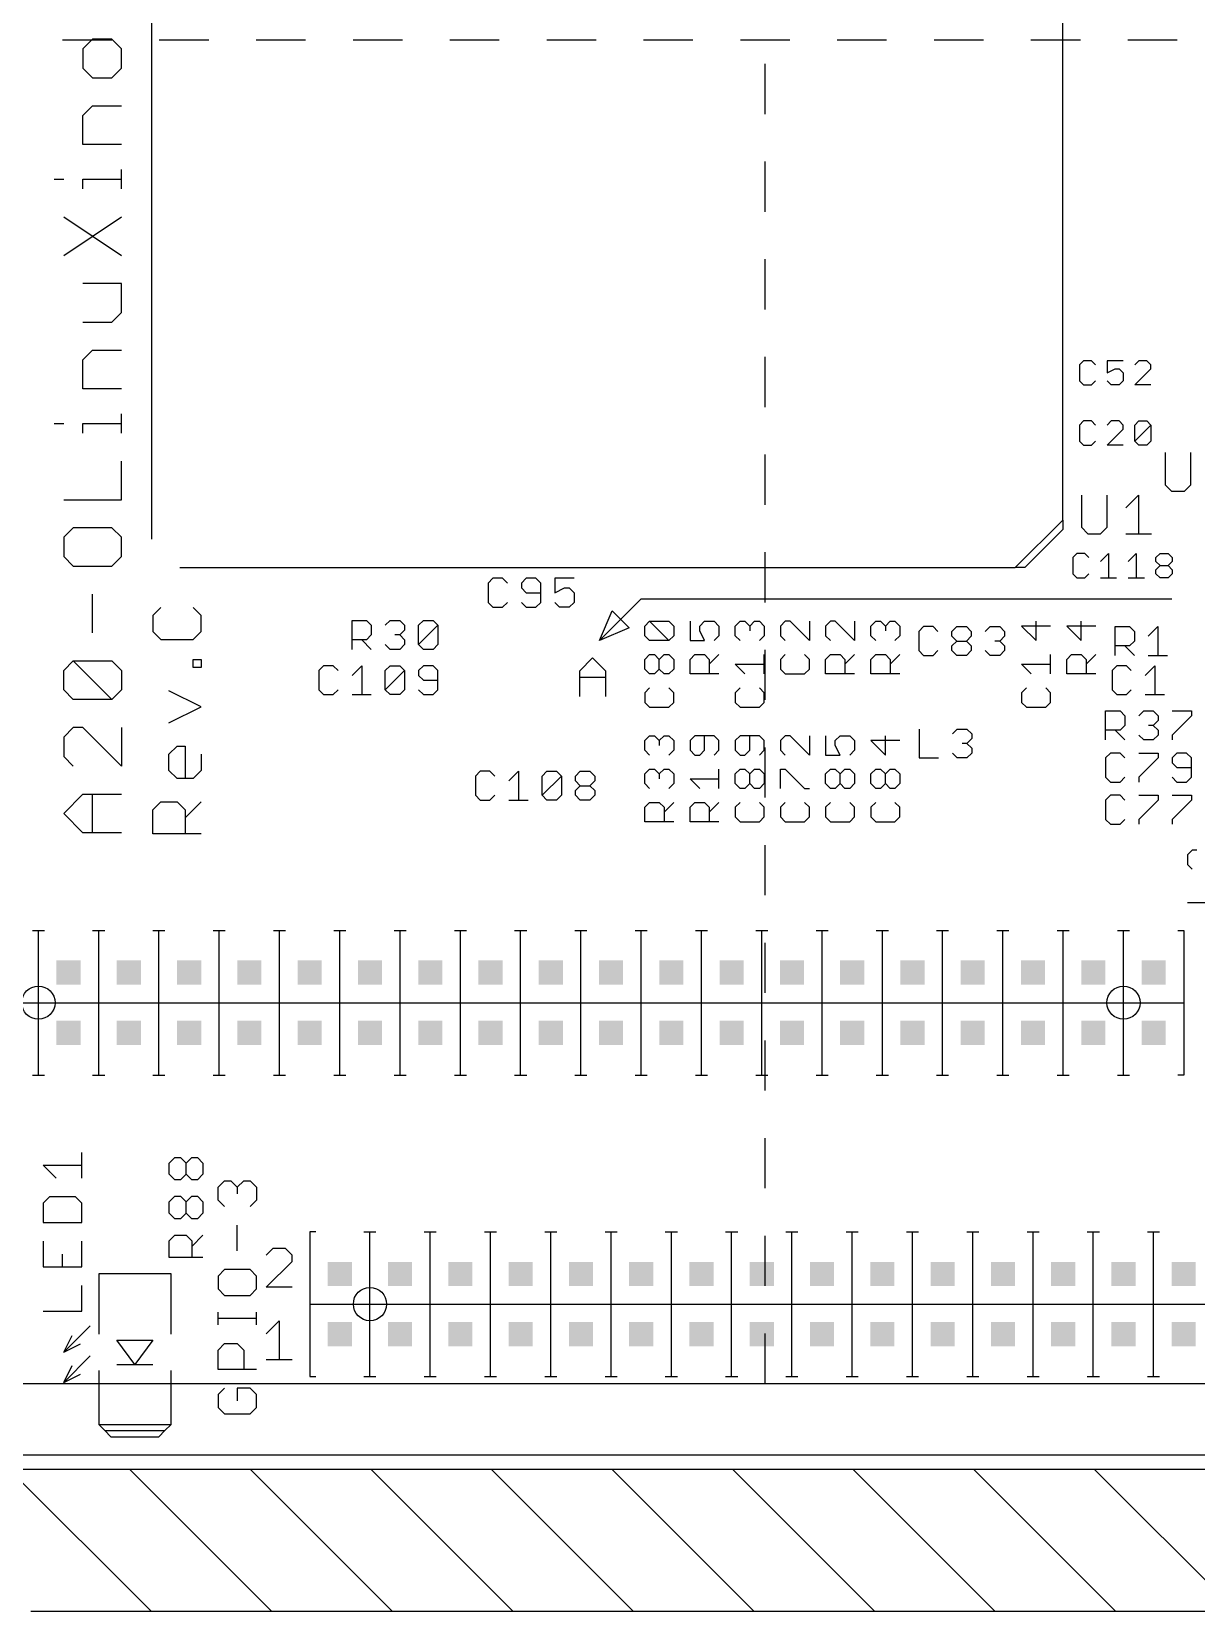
# Model space of a CAD drawing. Extents: x -30 to 120, y 40 to 106.
# Drawn here: x 58.28 to 82.82, y 40.01 to 73.29 of the extents above; entities that cross this region are included whole.
import ezdxf

# ---------------------------------------------------------------- set-up
doc = ezdxf.new("R2010")
doc.units = 0
for name, color, linetype in [('20', 251, 'CONTINUOUS'), ('21', 1, 'CONTINUOUS'), ('25', 134, 'CONTINUOUS'), ('48', 214, 'CONTINUOUS')]:
    doc.layers.add(name, color=color, linetype=linetype)

# ---------------------------------------------------------------- blocks, each defined once
blk = doc.blocks.new('RECT')
blk.add_solid([(-0.5, -0.5), (0.5, -0.5), (-0.5, 0.5), (0.5, 0.5)])

msp = doc.modelspace()

# ---------------------------------------------------------------- linework, layer by layer
at = {"layer": '20'}
msp.add_line((56.61, 43.307), (90.85, 43.307), dxfattribs=at)
for centre in [(58.42, 52.832), (81.28, 52.832), (65.405, 46.482)]:
    msp.add_circle(centre, 0.35, dxfattribs=at)
at = {"layer": '21'}
for p, q in [((60.8, 80.6), (60.8, 62.6)), ((80, 63), (80, 80.6)), ((79, 62), (80, 63)), ((80, 63), (80, 62.8)), ((80, 62.8), (79.2, 62)), ((61.4, 62), (79, 62)), ((79.2, 62), (79, 62)), ((58.293, 54.356), (58.42, 54.356)), ((58.42, 54.356), (58.547, 54.356)), ((58.42, 52.832), (58.42, 54.356)), ((59.563, 54.356), (59.69, 54.356)), ((59.69, 54.356), (59.817, 54.356)), ((59.69, 52.832), (59.69, 54.356)), ((60.833, 54.356), (60.96, 54.356)), ((60.96, 54.356), (61.087, 54.356)), ((60.96, 52.832), (60.96, 54.356)), ((62.103, 54.356), (62.23, 54.356)), ((62.23, 54.356), (62.357, 54.356)), ((62.23, 52.832), (62.23, 54.356)), ((63.373, 54.356), (63.5, 54.356)), ((63.5, 54.356), (63.627, 54.356)), ((63.5, 52.832), (63.5, 54.356)), ((64.643, 54.356), (64.77, 54.356)), ((64.77, 54.356), (64.897, 54.356)), ((64.77, 52.832), (64.77, 54.356)), ((65.913, 54.356), (66.04, 54.356)), ((66.04, 54.356), (66.167, 54.356)), ((66.04, 52.832), (66.04, 54.356)), ((67.183, 54.356), (67.31, 54.356)), ((67.31, 54.356), (67.437, 54.356)), ((67.31, 52.832), (67.31, 54.356)), ((68.453, 54.356), (68.58, 54.356)), ((68.58, 54.356), (68.707, 54.356)), ((68.58, 52.832), (68.58, 54.356)), ((69.723, 54.356), (69.85, 54.356)), ((69.85, 54.356), (69.977, 54.356)), ((69.85, 52.832), (69.85, 54.356)), ((70.993, 54.356), (71.12, 54.356)), ((71.12, 54.356), (71.247, 54.356)), ((71.12, 52.832), (71.12, 54.356)), ((72.263, 54.356), (72.39, 54.356)), ((72.39, 54.356), (72.517, 54.356)), ((72.39, 52.832), (72.39, 54.356)), ((73.533, 54.356), (73.66, 54.356)), ((73.66, 54.356), (73.787, 54.356)), ((73.66, 52.832), (73.66, 54.356)), ((74.803, 54.356), (74.93, 54.356)), ((74.93, 54.356), (75.057, 54.356)), ((74.93, 52.832), (74.93, 54.356)), ((76.073, 54.356), (76.2, 54.356)), ((76.2, 54.356), (76.327, 54.356)), ((76.2, 52.832), (76.2, 54.356)), ((77.343, 54.356), (77.47, 54.356)), ((77.47, 54.356), (77.597, 54.356)), ((77.47, 52.832), (77.47, 54.356)), ((78.613, 54.356), (78.74, 54.356)), ((78.74, 54.356), (78.867, 54.356)), ((78.74, 52.832), (78.74, 54.356)), ((79.883, 54.356), (80.01, 54.356)), ((80.01, 54.356), (80.137, 54.356)), ((80.01, 52.832), (80.01, 54.356)), ((81.153, 54.356), (81.407, 54.356)), ((81.28, 52.832), (81.28, 54.356)), ((82.423, 54.356), (82.55, 54.356)), ((82.55, 54.356), (82.55, 52.832)), ((57.15, 52.832), (58.42, 52.832)), ((58.42, 52.832), (59.69, 52.832)), ((58.42, 51.308), (58.42, 52.832)), ((59.69, 52.832), (60.96, 52.832)), ((59.69, 51.308), (59.69, 52.832)), ((60.96, 52.832), (62.23, 52.832)), ((60.96, 51.308), (60.96, 52.832)), ((62.23, 52.832), (63.5, 52.832)), ((62.23, 51.308), (62.23, 52.832)), ((63.5, 52.832), (64.77, 52.832)), ((63.5, 51.308), (63.5, 52.832)), ((64.77, 52.832), (66.04, 52.832)), ((64.77, 51.308), (64.77, 52.832)), ((66.04, 52.832), (67.31, 52.832)), ((66.04, 51.308), (66.04, 52.832)), ((67.31, 52.832), (68.58, 52.832)), ((67.31, 51.308), (67.31, 52.832)), ((68.58, 52.832), (69.85, 52.832)), ((68.58, 51.308), (68.58, 52.832)), ((69.85, 52.832), (71.12, 52.832)), ((69.85, 51.308), (69.85, 52.832)), ((71.12, 52.832), (72.39, 52.832)), ((71.12, 51.308), (71.12, 52.832)), ((72.39, 52.832), (73.66, 52.832)), ((72.39, 51.308), (72.39, 52.832)), ((73.66, 52.832), (74.93, 52.832)), ((73.66, 51.308), (73.66, 52.832)), ((74.93, 52.832), (76.2, 52.832)), ((74.93, 51.308), (74.93, 52.832)), ((76.2, 52.832), (77.47, 52.832)), ((76.2, 51.308), (76.2, 52.832)), ((77.47, 52.832), (78.74, 52.832)), ((77.47, 51.308), (77.47, 52.832)), ((78.74, 52.832), (80.01, 52.832)), ((78.74, 51.308), (78.74, 52.832)), ((80.01, 52.832), (81.28, 52.832)), ((80.01, 51.308), (80.01, 52.832)), ((81.28, 52.832), (82.55, 52.832)), ((81.28, 51.308), (81.28, 52.832)), ((82.55, 52.832), (82.55, 51.308)), ((58.293, 51.308), (58.42, 51.308)), ((58.42, 51.308), (58.547, 51.308)), ((59.563, 51.308), (59.69, 51.308)), ((59.69, 51.308), (59.817, 51.308)), ((60.833, 51.308), (60.96, 51.308)), ((60.96, 51.308), (61.087, 51.308)), ((62.103, 51.308), (62.23, 51.308)), ((62.23, 51.308), (62.357, 51.308)), ((63.373, 51.308), (63.5, 51.308)), ((63.5, 51.308), (63.627, 51.308)), ((64.643, 51.308), (64.77, 51.308)), ((64.77, 51.308), (64.897, 51.308)), ((65.913, 51.308), (66.04, 51.308)), ((66.04, 51.308), (66.167, 51.308)), ((67.183, 51.308), (67.31, 51.308)), ((67.31, 51.308), (67.437, 51.308)), ((68.453, 51.308), (68.58, 51.308)), ((68.58, 51.308), (68.707, 51.308)), ((69.723, 51.308), (69.85, 51.308)), ((69.85, 51.308), (69.977, 51.308)), ((70.993, 51.308), (71.12, 51.308)), ((71.12, 51.308), (71.247, 51.308)), ((72.263, 51.308), (72.39, 51.308)), ((72.39, 51.308), (72.517, 51.308)), ((73.533, 51.308), (73.66, 51.308)), ((73.66, 51.308), (73.787, 51.308)), ((74.803, 51.308), (74.93, 51.308)), ((74.93, 51.308), (75.057, 51.308)), ((76.073, 51.308), (76.2, 51.308)), ((76.2, 51.308), (76.327, 51.308)), ((77.343, 51.308), (77.47, 51.308)), ((77.47, 51.308), (77.597, 51.308)), ((78.613, 51.308), (78.74, 51.308)), ((78.74, 51.308), (78.867, 51.308)), ((79.883, 51.308), (80.01, 51.308)), ((80.01, 51.308), (80.137, 51.308)), ((81.153, 51.308), (81.28, 51.308)), ((81.28, 51.308), (81.407, 51.308)), ((82.55, 51.308), (82.423, 51.308)), ((64.262, 48.006), (64.135, 48.006)), ((64.135, 48.006), (64.135, 46.482)), ((65.278, 48.006), (65.405, 48.006)), ((65.405, 48.006), (65.532, 48.006)), ((65.405, 46.482), (65.405, 48.006)), ((66.548, 48.006), (66.675, 48.006)), ((66.675, 48.006), (66.802, 48.006)), ((66.675, 46.482), (66.675, 48.006)), ((67.818, 48.006), (67.945, 48.006)), ((67.945, 48.006), (68.072, 48.006)), ((67.945, 46.482), (67.945, 48.006)), ((69.088, 48.006), (69.215, 48.006)), ((69.215, 48.006), (69.342, 48.006)), ((69.215, 46.482), (69.215, 48.006)), ((70.358, 48.006), (70.485, 48.006)), ((70.485, 48.006), (70.612, 48.006)), ((70.485, 46.482), (70.485, 48.006)), ((71.628, 48.006), (71.755, 48.006)), ((71.755, 48.006), (71.882, 48.006)), ((71.755, 46.482), (71.755, 48.006)), ((72.898, 48.006), (73.025, 48.006)), ((73.025, 48.006), (73.152, 48.006)), ((73.025, 46.482), (73.025, 48.006)), ((74.168, 48.006), (74.295, 48.006)), ((74.295, 48.006), (74.422, 48.006)), ((74.295, 46.482), (74.295, 48.006)), ((75.438, 48.006), (75.565, 48.006)), ((75.565, 48.006), (75.692, 48.006)), ((75.565, 46.482), (75.565, 48.006)), ((76.708, 48.006), (76.835, 48.006)), ((76.835, 48.006), (76.962, 48.006)), ((76.835, 46.482), (76.835, 48.006)), ((77.978, 48.006), (78.105, 48.006)), ((78.105, 48.006), (78.232, 48.006)), ((78.105, 46.482), (78.105, 48.006)), ((79.248, 48.006), (79.375, 48.006)), ((79.375, 48.006), (79.502, 48.006)), ((79.375, 46.482), (79.375, 48.006)), ((80.518, 48.006), (80.645, 48.006)), ((80.645, 48.006), (80.772, 48.006)), ((80.645, 46.482), (80.645, 48.006)), ((81.788, 48.006), (81.915, 48.006)), ((81.915, 48.006), (82.042, 48.006)), ((81.915, 46.482), (81.915, 48.006)), ((63.3562, 47.6511), (63.2206, 47.5155)), ((63.6273, 47.6511), (63.3562, 47.6511)), ((63.7629, 47.5155), (63.6273, 47.6511)), ((63.2206, 46.8376), (63.7629, 47.3799)), ((63.7629, 47.3799), (63.7629, 47.5155)), ((61.214, 47.117), (59.69, 47.117)), ((59.69, 47.117), (59.69, 45.847)), ((61.214, 45.847), (61.214, 47.117)), ((63.7629, 46.8376), (63.2206, 46.8376)), ((64.135, 46.482), (64.135, 44.958)), ((64.135, 46.482), (65.405, 46.482)), ((65.405, 46.482), (66.675, 46.482)), ((65.405, 44.958), (65.405, 46.482)), ((66.675, 46.482), (67.945, 46.482)), ((66.675, 44.958), (66.675, 46.482)), ((67.945, 46.482), (69.215, 46.482)), ((67.945, 44.958), (67.945, 46.482)), ((69.215, 46.482), (70.485, 46.482)), ((69.215, 44.958), (69.215, 46.482)), ((70.485, 46.482), (71.755, 46.482)), ((70.485, 44.958), (70.485, 46.482)), ((71.755, 46.482), (73.025, 46.482)), ((71.755, 44.958), (71.755, 46.482)), ((73.025, 46.482), (74.295, 46.482)), ((73.025, 44.958), (73.025, 46.482)), ((74.295, 46.482), (75.565, 46.482)), ((74.295, 44.958), (74.295, 46.482)), ((75.565, 46.482), (76.835, 46.482)), ((75.565, 44.958), (75.565, 46.482)), ((76.835, 46.482), (78.105, 46.482)), ((76.835, 44.958), (76.835, 46.482)), ((78.105, 46.482), (79.375, 46.482)), ((78.105, 44.958), (78.105, 46.482)), ((79.375, 46.482), (80.645, 46.482)), ((79.375, 44.958), (79.375, 46.482)), ((80.645, 46.482), (81.915, 46.482)), ((80.645, 44.958), (80.645, 46.482)), ((81.915, 46.482), (83.185, 46.482)), ((81.915, 44.958), (81.915, 46.482)), ((58.9534, 45.466), (59.5122, 46.0248)), ((63.2206, 45.8559), (63.4918, 46.1271)), ((63.4918, 46.1271), (63.4918, 45.3136)), ((58.9534, 45.466), (59.1312, 45.8216)), ((58.9534, 45.466), (59.309, 45.6438)), ((60.452, 45.212), (60.071, 45.72)), ((60.071, 45.72), (60.833, 45.72)), ((60.833, 45.72), (60.452, 45.212)), ((58.9534, 44.831), (59.5122, 45.3898)), ((63.2206, 45.3136), (63.7629, 45.3136)), ((58.9534, 44.831), (59.1312, 45.1866)), ((58.9534, 44.831), (59.309, 45.0088)), ((59.69, 45.085), (59.69, 43.942)), ((60.071, 45.212), (60.452, 45.212)), ((60.452, 45.212), (60.833, 45.212)), ((61.214, 43.942), (61.214, 45.085)), ((64.135, 44.958), (64.262, 44.958)), ((65.278, 44.958), (65.405, 44.958)), ((65.405, 44.958), (65.532, 44.958)), ((66.548, 44.958), (66.675, 44.958)), ((66.675, 44.958), (66.802, 44.958)), ((67.818, 44.958), (67.945, 44.958)), ((67.945, 44.958), (68.072, 44.958)), ((69.088, 44.958), (69.215, 44.958)), ((69.215, 44.958), (69.342, 44.958)), ((70.358, 44.958), (70.485, 44.958)), ((70.485, 44.958), (70.612, 44.958)), ((71.628, 44.958), (71.755, 44.958)), ((71.755, 44.958), (71.882, 44.958)), ((72.898, 44.958), (73.025, 44.958)), ((73.025, 44.958), (73.152, 44.958)), ((74.168, 44.958), (74.295, 44.958)), ((74.295, 44.958), (74.422, 44.958)), ((75.438, 44.958), (75.565, 44.958)), ((75.565, 44.958), (75.692, 44.958)), ((76.708, 44.958), (76.835, 44.958)), ((76.835, 44.958), (76.962, 44.958)), ((77.978, 44.958), (78.105, 44.958)), ((78.105, 44.958), (78.232, 44.958)), ((79.248, 44.958), (79.375, 44.958)), ((79.375, 44.958), (79.502, 44.958)), ((80.518, 44.958), (80.645, 44.958)), ((80.645, 44.958), (80.772, 44.958)), ((81.788, 44.958), (81.915, 44.958)), ((81.915, 44.958), (82.042, 44.958)), ((59.69, 43.942), (59.817, 43.815)), ((59.69, 43.942), (61.214, 43.942)), ((61.087, 43.815), (61.214, 43.942)), ((59.817, 43.815), (61.087, 43.815)), ((59.817, 43.815), (59.944, 43.688)), ((59.944, 43.688), (60.96, 43.688)), ((60.96, 43.688), (61.087, 43.815))]:
    msp.add_line(p, q, dxfattribs=at)
at = {"layer": '25'}
for p, q in [((59.5625, 73.1307), (59.3591, 72.9273)), ((59.3591, 72.9273), (59.3591, 72.5206)), ((59.9692, 73.1307), (59.5625, 73.1307)), ((60.1726, 72.9273), (59.9692, 73.1307)), ((60.1726, 72.5206), (60.1726, 72.9273)), ((59.3591, 72.5206), (59.5625, 72.3172)), ((59.5625, 72.3172), (59.9692, 72.3172)), ((59.9692, 72.3172), (60.1726, 72.5206)), ((59.3591, 71.5241), (59.5625, 71.7274)), ((59.5625, 71.7274), (60.1726, 71.7274)), ((59.3591, 70.9139), (59.3591, 71.5241)), ((60.1726, 70.9139), (59.3591, 70.9139)), ((60.1726, 69.9784), (60.1726, 70.3852)), ((58.749, 70.1818), (58.9524, 70.1818)), ((59.3591, 69.9784), (59.3591, 70.1818)), ((59.3591, 70.1818), (60.1726, 70.1818)), ((58.9524, 68.5751), (60.1726, 69.3886)), ((58.9524, 69.3886), (60.1726, 68.5751)), ((60.1726, 67.9854), (59.3591, 67.9854)), ((60.1726, 67.3752), (60.1726, 67.9854)), ((59.9692, 67.1719), (60.1726, 67.3752)), ((59.3591, 67.1719), (59.9692, 67.1719)), ((59.3591, 66.3787), (59.5625, 66.5821)), ((59.5625, 66.5821), (60.1726, 66.5821)), ((59.3591, 65.7686), (59.3591, 66.3787)), ((80.4361, 66.3579), (80.3514, 66.2732)), ((80.3514, 66.2732), (80.3514, 65.9342)), ((80.6056, 66.3579), (80.4361, 66.3579)), ((80.6904, 66.2732), (80.6056, 66.3579)), ((81.2751, 66.3579), (80.9361, 66.3579)), ((80.9361, 66.3579), (80.9361, 66.1037)), ((81.6055, 66.3579), (81.5208, 66.2732)), ((81.775, 66.3579), (81.6055, 66.3579)), ((81.8598, 66.2732), (81.775, 66.3579)), ((81.8598, 66.1885), (81.8598, 66.2732)), ((80.3514, 65.9342), (80.4361, 65.8495)), ((80.6056, 65.8495), (80.6904, 65.9342)), ((80.9361, 66.1037), (81.1056, 66.1885)), ((81.0208, 65.8495), (80.9361, 65.9342)), ((81.1056, 66.1885), (81.1903, 66.1885)), ((81.1903, 66.1885), (81.2751, 66.1037)), ((81.2751, 65.9342), (81.1903, 65.8495)), ((81.2751, 66.1037), (81.2751, 65.9342)), ((81.5208, 65.8495), (81.8598, 66.1885)), ((60.1726, 65.7686), (59.3591, 65.7686)), ((80.4361, 65.8495), (80.6056, 65.8495)), ((81.1903, 65.8495), (81.0208, 65.8495)), ((81.8598, 65.8495), (81.5208, 65.8495)), ((60.1726, 64.8331), (60.1726, 65.2398)), ((58.749, 65.0364), (58.9524, 65.0364)), ((59.3591, 64.8331), (59.3591, 65.0364)), ((59.3591, 65.0364), (60.1726, 65.0364)), ((80.4361, 65.0879), (80.3514, 65.0032)), ((80.3514, 65.0032), (80.3514, 64.6642)), ((80.6056, 65.0879), (80.4361, 65.0879)), ((80.6904, 65.0032), (80.6056, 65.0879)), ((81.0208, 65.0879), (80.9361, 65.0032)), ((80.9361, 64.5795), (81.2751, 64.9185)), ((81.1903, 65.0879), (81.0208, 65.0879)), ((81.2751, 65.0032), (81.1903, 65.0879)), ((81.2751, 64.9185), (81.2751, 65.0032)), ((81.5208, 65.0032), (81.6055, 65.0879)), ((81.5208, 64.6642), (81.5208, 65.0032)), ((81.5208, 64.6642), (81.8598, 65.0032)), ((81.6055, 65.0879), (81.775, 65.0879)), ((81.775, 65.0879), (81.8598, 65.0032)), ((81.8598, 65.0032), (81.8598, 64.6642)), ((80.3514, 64.6642), (80.4361, 64.5795)), ((80.4361, 64.5795), (80.6056, 64.5795)), ((80.6056, 64.5795), (80.6904, 64.6642)), ((81.2751, 64.5795), (80.9361, 64.5795)), ((81.6055, 64.5795), (81.5208, 64.6642)), ((81.775, 64.5795), (81.6055, 64.5795)), ((81.8598, 64.6642), (81.775, 64.5795)), ((60.1726, 63.4298), (60.1726, 64.2433)), ((82.1556, 64.4221), (82.1556, 63.7442)), ((82.6979, 63.7442), (82.6979, 64.4221)), ((82.1556, 63.7442), (82.2912, 63.6086)), ((82.2912, 63.6086), (82.5623, 63.6086)), ((82.5623, 63.6086), (82.6979, 63.7442)), ((58.9524, 63.4298), (60.1726, 63.4298)), ((80.3926, 63.5261), (80.3926, 62.8482)), ((80.9349, 62.8482), (80.9349, 63.5261)), ((81.3281, 63.2549), (81.5993, 63.5261)), ((81.5993, 63.5261), (81.5993, 62.7126)), ((59.1557, 62.84), (58.9524, 62.6366)), ((58.9524, 62.6366), (58.9524, 62.2299)), ((59.9692, 62.84), (59.1557, 62.84)), ((60.1726, 62.6366), (59.9692, 62.84)), ((60.1726, 62.2299), (60.1726, 62.6366)), ((80.3926, 62.8482), (80.5282, 62.7126)), ((80.5282, 62.7126), (80.7993, 62.7126)), ((80.7993, 62.7126), (80.9349, 62.8482)), ((81.3281, 62.7126), (81.8704, 62.7126)), ((80.2959, 62.2939), (80.2112, 62.2092)), ((80.4654, 62.2939), (80.2959, 62.2939)), ((80.5502, 62.2092), (80.4654, 62.2939)), ((80.7959, 62.1245), (80.9654, 62.2939)), ((80.9654, 62.2939), (80.9654, 61.7855)), ((81.3806, 62.1245), (81.5501, 62.2939)), ((81.5501, 62.2939), (81.5501, 61.7855)), ((81.9653, 62.2092), (82.05, 62.2939)), ((82.05, 62.2939), (82.2195, 62.2939)), ((82.2195, 62.2939), (82.3043, 62.2092)), ((58.9524, 62.2299), (59.1557, 62.0265)), ((59.1557, 62.0265), (59.9692, 62.0265)), ((59.9692, 62.0265), (60.1726, 62.2299)), ((80.2112, 62.2092), (80.2112, 61.8702)), ((81.9653, 62.1245), (81.9653, 62.2092)), ((82.05, 62.0397), (81.9653, 62.1245)), ((81.9653, 61.955), (82.05, 62.0397)), ((81.9653, 61.8702), (81.9653, 61.955)), ((82.05, 62.0397), (82.2195, 62.0397)), ((82.3043, 62.1245), (82.2195, 62.0397)), ((82.2195, 62.0397), (82.3043, 61.955)), ((82.3043, 62.2092), (82.3043, 62.1245)), ((82.3043, 61.955), (82.3043, 61.8702)), ((67.9959, 61.7733), (67.8942, 61.6716)), ((67.8942, 61.6716), (67.8942, 61.2649)), ((68.1993, 61.7733), (67.9959, 61.7733)), ((68.3009, 61.6716), (68.1993, 61.7733)), ((68.6975, 61.7733), (68.5958, 61.6716)), ((68.5958, 61.6716), (68.5958, 61.5699)), ((68.9009, 61.7733), (68.6975, 61.7733)), ((69.0026, 61.6716), (68.9009, 61.7733)), ((69.0026, 61.2649), (69.0026, 61.6716)), ((69.7042, 61.7733), (69.2975, 61.7733)), ((69.2975, 61.7733), (69.2975, 61.4683)), ((80.2112, 61.8702), (80.2959, 61.7855)), ((80.2959, 61.7855), (80.4654, 61.7855)), ((80.4654, 61.7855), (80.5502, 61.8702)), ((80.7959, 61.7855), (81.1349, 61.7855)), ((81.3806, 61.7855), (81.7196, 61.7855)), ((82.05, 61.7855), (81.9653, 61.8702)), ((82.2195, 61.7855), (82.05, 61.7855)), ((82.3043, 61.8702), (82.2195, 61.7855)), ((59.5625, 60.6232), (59.5625, 61.4367)), ((67.8942, 61.2649), (67.9959, 61.1632)), ((68.1993, 61.1632), (68.3009, 61.2649)), ((68.5958, 61.5699), (68.6975, 61.4683)), ((68.5958, 61.2649), (68.6975, 61.1632)), ((68.6975, 61.4683), (69.0026, 61.4683)), ((68.9009, 61.1632), (69.0026, 61.2649)), ((69.2975, 61.4683), (69.5008, 61.5699)), ((69.3992, 61.1632), (69.2975, 61.2649)), ((69.5008, 61.5699), (69.6025, 61.5699)), ((69.6025, 61.5699), (69.7042, 61.4683)), ((69.7042, 61.2649), (69.6025, 61.1632)), ((69.7042, 61.4683), (69.7042, 61.2649)), ((71.12, 61.341), (70.2391, 60.4601)), ((71.12, 61.341), (82.296, 61.341)), ((61.0016, 61.1588), (60.8321, 60.9893)), ((60.8321, 60.9893), (60.8321, 60.6504)), ((61.849, 60.9893), (61.6795, 61.1588)), ((61.849, 60.6504), (61.849, 60.9893)), ((67.9959, 61.1632), (68.1993, 61.1632)), ((68.6975, 61.1632), (68.9009, 61.1632)), ((69.6025, 61.1632), (69.3992, 61.1632)), ((70.2391, 60.4601), (70.5085, 61.0888)), ((70.5085, 61.0888), (70.8678, 60.7295)), ((60.8321, 60.6504), (61.0016, 60.4809)), ((61.6795, 60.4809), (61.849, 60.6504)), ((65.0273, 60.2742), (65.0273, 60.8843)), ((65.0273, 60.8843), (65.3323, 60.8843)), ((65.3323, 60.8843), (65.434, 60.7826)), ((65.434, 60.5793), (65.3323, 60.4776)), ((65.434, 60.7826), (65.434, 60.5793)), ((65.7289, 60.7826), (65.8306, 60.8843)), ((65.8306, 60.8843), (66.034, 60.8843)), ((66.034, 60.5793), (65.9323, 60.5793)), ((66.034, 60.8843), (66.1357, 60.7826)), ((66.1357, 60.6809), (66.034, 60.5793)), ((66.034, 60.5793), (66.1357, 60.4776)), ((66.1357, 60.7826), (66.1357, 60.6809)), ((66.4306, 60.7826), (66.5322, 60.8843)), ((66.4306, 60.3759), (66.4306, 60.7826)), ((66.4306, 60.3759), (66.8373, 60.7826)), ((66.5322, 60.8843), (66.7356, 60.8843)), ((66.7356, 60.8843), (66.8373, 60.7826)), ((66.8373, 60.7826), (66.8373, 60.3759)), ((70.8678, 60.7295), (70.2391, 60.4601)), ((71.1957, 60.7666), (71.2974, 60.8683)), ((71.1957, 60.5632), (71.1957, 60.7666)), ((71.2974, 60.8683), (71.7041, 60.8683)), ((71.7041, 60.4616), (71.2974, 60.8683)), ((71.7041, 60.8683), (71.8058, 60.7666)), ((71.8058, 60.7666), (71.8058, 60.5632)), ((72.1482, 60.8683), (72.1482, 60.4616)), ((72.3516, 60.7666), (72.4532, 60.8683)), ((72.3516, 60.6649), (72.3516, 60.7666)), ((72.4532, 60.4616), (72.3516, 60.6649)), ((72.4532, 60.8683), (72.6566, 60.8683)), ((72.6566, 60.8683), (72.7583, 60.7666)), ((72.7583, 60.7666), (72.7583, 60.5632)), ((73.1007, 60.7666), (73.2024, 60.8683)), ((73.1007, 60.5632), (73.1007, 60.7666)), ((73.2024, 60.8683), (73.3041, 60.8683)), ((73.3041, 60.8683), (73.4057, 60.7666)), ((73.4057, 60.7666), (73.5074, 60.8683)), ((73.4057, 60.7666), (73.4057, 60.6649)), ((73.5074, 60.8683), (73.6091, 60.8683)), ((73.6091, 60.8683), (73.7108, 60.7666)), ((73.7108, 60.7666), (73.7108, 60.5632)), ((74.1549, 60.8683), (74.0532, 60.7666)), ((74.0532, 60.7666), (74.0532, 60.5632)), ((74.2566, 60.8683), (74.1549, 60.8683)), ((74.6633, 60.4616), (74.2566, 60.8683)), ((74.6633, 60.8683), (74.6633, 60.4616)), ((75.1074, 60.8683), (75.0057, 60.7666)), ((75.0057, 60.7666), (75.0057, 60.5632)), ((75.2091, 60.8683), (75.1074, 60.8683)), ((75.6158, 60.4616), (75.2091, 60.8683)), ((75.6158, 60.8683), (75.6158, 60.4616)), ((75.9582, 60.7666), (76.0599, 60.8683)), ((75.9582, 60.5632), (75.9582, 60.7666)), ((76.0599, 60.8683), (76.1616, 60.8683)), ((76.1616, 60.8683), (76.2632, 60.7666)), ((76.2632, 60.7666), (76.3649, 60.8683)), ((76.2632, 60.7666), (76.2632, 60.6649)), ((76.3649, 60.8683), (76.4666, 60.8683)), ((76.4666, 60.8683), (76.5683, 60.7666)), ((76.5683, 60.7666), (76.5683, 60.5632)), ((77.067, 60.7573), (76.9653, 60.6556)), ((76.9653, 60.6556), (76.9653, 60.2489)), ((77.2703, 60.7573), (77.067, 60.7573)), ((77.372, 60.6556), (77.2703, 60.7573)), ((77.6669, 60.6556), (77.7686, 60.7573)), ((77.6669, 60.5539), (77.6669, 60.6556)), ((77.7686, 60.7573), (77.972, 60.7573)), ((77.972, 60.7573), (78.0737, 60.6556)), ((78.0737, 60.6556), (78.0737, 60.5539)), ((78.3686, 60.6556), (78.4702, 60.7573)), ((78.4702, 60.7573), (78.6736, 60.7573)), ((78.6736, 60.7573), (78.7753, 60.6556)), ((78.7753, 60.6556), (78.7753, 60.5539)), ((79.7433, 60.7666), (79.1332, 60.7666)), ((79.1332, 60.7666), (79.4382, 60.4616)), ((79.4382, 60.4616), (79.4382, 60.8683)), ((80.6958, 60.7666), (80.0857, 60.7666)), ((80.0857, 60.7666), (80.3907, 60.4616)), ((80.3907, 60.4616), (80.3907, 60.8683)), ((81.1022, 60.1472), (81.1022, 60.7573)), ((81.1022, 60.7573), (81.4073, 60.7573)), ((81.4073, 60.7573), (81.5089, 60.6556)), ((81.5089, 60.6556), (81.5089, 60.4523)), ((81.8038, 60.5539), (82.0072, 60.7573)), ((82.0072, 60.7573), (82.0072, 60.1472)), ((61.0016, 60.4809), (61.6795, 60.4809)), ((65.3323, 60.4776), (65.0273, 60.4776)), ((65.2307, 60.4776), (65.434, 60.2742)), ((65.8306, 60.2742), (65.7289, 60.3759)), ((66.034, 60.2742), (65.8306, 60.2742)), ((66.1357, 60.3759), (66.034, 60.2742)), ((66.1357, 60.4776), (66.1357, 60.3759)), ((66.5322, 60.2742), (66.4306, 60.3759)), ((66.7356, 60.2742), (66.5322, 60.2742)), ((66.8373, 60.3759), (66.7356, 60.2742)), ((71.2974, 60.4616), (71.1957, 60.5632)), ((71.7041, 60.4616), (71.2974, 60.4616)), ((71.8058, 60.5632), (71.7041, 60.4616)), ((72.1482, 60.4616), (72.4532, 60.4616)), ((72.7583, 60.5632), (72.6566, 60.4616)), ((73.2024, 60.4616), (73.1007, 60.5632)), ((73.7108, 60.5632), (73.6091, 60.4616)), ((74.0532, 60.5632), (74.1549, 60.4616)), ((75.0057, 60.5632), (75.1074, 60.4616)), ((76.0599, 60.4616), (75.9582, 60.5632)), ((76.5683, 60.5632), (76.4666, 60.4616)), ((76.9653, 60.2489), (77.067, 60.1472)), ((77.2703, 60.1472), (77.372, 60.2489)), ((77.7686, 60.4523), (77.6669, 60.5539)), ((77.6669, 60.3506), (77.7686, 60.4523)), ((77.6669, 60.2489), (77.6669, 60.3506)), ((77.7686, 60.1472), (77.6669, 60.2489)), ((77.7686, 60.4523), (77.972, 60.4523)), ((78.0737, 60.5539), (77.972, 60.4523)), ((77.972, 60.4523), (78.0737, 60.3506)), ((78.0737, 60.2489), (77.972, 60.1472)), ((78.0737, 60.3506), (78.0737, 60.2489)), ((78.4702, 60.1472), (78.3686, 60.2489)), ((78.6736, 60.4523), (78.5719, 60.4523)), ((78.7753, 60.5539), (78.6736, 60.4523)), ((78.6736, 60.4523), (78.7753, 60.3506)), ((78.7753, 60.2489), (78.6736, 60.1472)), ((78.7753, 60.3506), (78.7753, 60.2489)), ((81.4073, 60.3506), (81.1022, 60.3506)), ((81.3056, 60.3506), (81.5089, 60.1472)), ((81.5089, 60.4523), (81.4073, 60.3506)), ((58.9524, 59.8301), (59.1557, 60.0335)), ((59.1557, 60.0335), (59.9692, 60.0335)), ((59.9692, 59.22), (59.1557, 60.0335)), ((59.9692, 60.0335), (60.1726, 59.8301)), ((61.6795, 59.8962), (61.6795, 60.0657)), ((61.6795, 60.0657), (61.849, 60.0657)), ((61.849, 60.0657), (61.849, 59.8962)), ((64.4273, 59.9318), (64.3256, 59.8301)), ((64.6307, 59.9318), (64.4273, 59.9318)), ((64.7324, 59.8301), (64.6307, 59.9318)), ((65.0273, 59.7284), (65.2307, 59.9318)), ((65.2307, 59.9318), (65.2307, 59.3217)), ((65.7289, 59.8301), (65.8306, 59.9318)), ((65.8306, 59.9318), (66.034, 59.9318)), ((66.034, 59.9318), (66.1357, 59.8301)), ((66.5322, 59.9318), (66.4306, 59.8301)), ((66.7356, 59.9318), (66.5322, 59.9318)), ((66.8373, 59.8301), (66.7356, 59.9318)), ((69.8246, 59.8259), (70.0958, 60.0971)), ((70.0958, 60.0971), (70.3669, 59.8259)), ((71.1957, 60.065), (71.2974, 60.1667)), ((71.1957, 59.8616), (71.1957, 60.065)), ((71.2974, 60.1667), (71.3991, 60.1667)), ((71.3991, 60.1667), (71.5007, 60.065)), ((71.5007, 60.065), (71.6024, 60.1667)), ((71.5007, 59.8616), (71.5007, 60.065)), ((71.6024, 60.1667), (71.7041, 60.1667)), ((71.7041, 60.1667), (71.8058, 60.065)), ((71.8058, 60.065), (71.8058, 59.8616)), ((72.1482, 60.065), (72.2499, 60.1667)), ((72.1482, 59.7599), (72.1482, 60.065)), ((72.2499, 60.1667), (72.4532, 60.1667)), ((72.4532, 60.1667), (72.5549, 60.065)), ((72.5549, 59.9633), (72.7583, 60.1667)), ((72.5549, 60.065), (72.5549, 59.7599)), ((73.3041, 59.7599), (73.1007, 59.9633)), ((73.1007, 59.9633), (73.7108, 59.9633)), ((73.7108, 59.7599), (73.7108, 60.1667)), ((74.1549, 60.1667), (74.0532, 60.065)), ((74.0532, 60.065), (74.0532, 59.8616)), ((74.6633, 60.065), (74.5616, 60.1667)), ((74.6633, 59.8616), (74.6633, 60.065)), ((75.0057, 60.065), (75.1074, 60.1667)), ((75.0057, 59.7599), (75.0057, 60.065)), ((75.1074, 60.1667), (75.3107, 60.1667)), ((75.3107, 60.1667), (75.4124, 60.065)), ((75.4124, 59.9633), (75.6158, 60.1667)), ((75.4124, 60.065), (75.4124, 59.7599)), ((75.9582, 60.065), (76.0599, 60.1667)), ((75.9582, 59.7599), (75.9582, 60.065)), ((76.0599, 60.1667), (76.2632, 60.1667)), ((76.2632, 60.1667), (76.3649, 60.065)), ((76.3649, 59.9633), (76.5683, 60.1667)), ((76.3649, 60.065), (76.3649, 59.7599)), ((77.067, 60.1472), (77.2703, 60.1472)), ((77.972, 60.1472), (77.7686, 60.1472)), ((78.6736, 60.1472), (78.4702, 60.1472)), ((79.3366, 59.7599), (79.1332, 59.9633)), ((79.1332, 59.9633), (79.7433, 59.9633)), ((79.7433, 59.7599), (79.7433, 60.1667)), ((80.0857, 60.065), (80.1874, 60.1667)), ((80.0857, 59.7599), (80.0857, 60.065)), ((80.1874, 60.1667), (80.3907, 60.1667)), ((80.3907, 60.1667), (80.4924, 60.065)), ((80.4924, 59.9633), (80.6958, 60.1667)), ((80.4924, 60.065), (80.4924, 59.7599)), ((81.1404, 59.9318), (81.0387, 59.8301)), ((81.3438, 59.9318), (81.1404, 59.9318)), ((81.4454, 59.8301), (81.3438, 59.9318)), ((81.7403, 59.7284), (81.9437, 59.9318)), ((81.8038, 60.1472), (82.2106, 60.1472)), ((81.9437, 59.9318), (81.9437, 59.3217)), ((58.9524, 59.4233), (58.9524, 59.8301)), ((60.1726, 59.8301), (60.1726, 59.4233)), ((61.849, 59.8962), (61.6795, 59.8962)), ((64.3256, 59.8301), (64.3256, 59.4234)), ((65.7289, 59.4234), (65.7289, 59.8301)), ((65.7289, 59.4234), (66.1357, 59.8301)), ((66.1357, 59.8301), (66.1357, 59.4234)), ((66.4306, 59.8301), (66.4306, 59.7284)), ((66.4306, 59.7284), (66.5322, 59.6268)), ((66.5322, 59.6268), (66.8373, 59.6268)), ((66.8373, 59.4234), (66.8373, 59.8301)), ((69.8246, 59.2836), (69.8246, 59.8259)), ((69.8246, 59.6903), (70.3669, 59.6903)), ((70.3669, 59.8259), (70.3669, 59.2836)), ((71.2974, 59.7599), (71.1957, 59.8616)), ((71.3991, 59.7599), (71.2974, 59.7599)), ((71.5007, 59.8616), (71.3991, 59.7599)), ((71.6024, 59.7599), (71.5007, 59.8616)), ((71.7041, 59.7599), (71.6024, 59.7599)), ((71.8058, 59.8616), (71.7041, 59.7599)), ((72.7583, 59.7599), (72.1482, 59.7599)), ((74.0532, 59.8616), (74.1549, 59.7599)), ((74.1549, 59.7599), (74.5616, 59.7599)), ((74.5616, 59.7599), (74.6633, 59.8616)), ((75.6158, 59.7599), (75.0057, 59.7599)), ((76.5683, 59.7599), (75.9582, 59.7599)), ((80.6958, 59.7599), (80.0857, 59.7599)), ((81.0387, 59.8301), (81.0387, 59.4234)), ((59.1557, 59.22), (58.9524, 59.4233)), ((60.1726, 59.4233), (59.9692, 59.22)), ((61.849, 59.0658), (61.1711, 59.4047)), ((64.3256, 59.4234), (64.4273, 59.3217)), ((64.4273, 59.3217), (64.6307, 59.3217)), ((64.6307, 59.3217), (64.7324, 59.4234)), ((65.0273, 59.3217), (65.434, 59.3217)), ((65.8306, 59.3217), (65.7289, 59.4234)), ((66.034, 59.3217), (65.8306, 59.3217)), ((66.1357, 59.4234), (66.034, 59.3217)), ((66.4306, 59.4234), (66.5322, 59.3217)), ((66.5322, 59.3217), (66.7356, 59.3217)), ((66.7356, 59.3217), (66.8373, 59.4234)), ((71.2974, 59.465), (71.1957, 59.3633)), ((71.1957, 59.3633), (71.1957, 59.16)), ((71.8058, 59.3633), (71.7041, 59.465)), ((71.8058, 59.16), (71.8058, 59.3633)), ((73.2024, 59.465), (73.1007, 59.3633)), ((73.1007, 59.3633), (73.1007, 59.16)), ((73.7108, 59.3633), (73.6091, 59.465)), ((73.7108, 59.16), (73.7108, 59.3633)), ((79.2349, 59.465), (79.1332, 59.3633)), ((79.1332, 59.3633), (79.1332, 59.16)), ((79.7433, 59.3633), (79.6416, 59.465)), ((79.7433, 59.16), (79.7433, 59.3633)), ((81.0387, 59.4234), (81.1404, 59.3217)), ((81.1404, 59.3217), (81.3438, 59.3217)), ((81.3438, 59.3217), (81.4454, 59.4234)), ((81.7403, 59.3217), (82.1471, 59.3217)), ((59.9692, 59.22), (59.1557, 59.22)), ((61.1711, 58.7268), (61.849, 59.0658)), ((71.1957, 59.16), (71.2974, 59.0583)), ((71.2974, 59.0583), (71.7041, 59.0583)), ((71.7041, 59.0583), (71.8058, 59.16)), ((73.1007, 59.16), (73.2024, 59.0583)), ((73.2024, 59.0583), (73.6091, 59.0583)), ((73.6091, 59.0583), (73.7108, 59.16)), ((79.1332, 59.16), (79.2349, 59.0583)), ((79.2349, 59.0583), (79.6416, 59.0583)), ((79.6416, 59.0583), (79.7433, 59.16)), ((80.9023, 58.3692), (80.9023, 58.9793)), ((80.9023, 58.9793), (81.2073, 58.9793)), ((81.2073, 58.9793), (81.309, 58.8776)), ((81.6039, 58.8776), (81.7056, 58.9793)), ((81.7056, 58.9793), (81.909, 58.9793)), ((81.909, 58.9793), (82.0107, 58.8776)), ((82.3056, 58.9793), (82.7123, 58.9793)), ((82.7123, 58.9793), (82.7123, 58.8776)), ((59.1557, 58.6302), (58.9524, 58.4268)), ((59.3591, 58.6302), (59.1557, 58.6302)), ((60.1726, 57.8167), (59.3591, 58.6302)), ((60.1726, 58.6302), (60.1726, 57.8167)), ((76.9747, 58.5983), (76.9747, 57.9882)), ((77.6763, 58.4966), (77.778, 58.5983)), ((77.778, 58.5983), (77.9814, 58.5983)), ((77.9814, 58.5983), (78.0831, 58.4966)), ((81.309, 58.6743), (81.2073, 58.5726)), ((81.309, 58.8776), (81.309, 58.6743)), ((81.909, 58.6743), (81.8073, 58.6743)), ((82.0107, 58.7759), (81.909, 58.6743)), ((81.909, 58.6743), (82.0107, 58.5726)), ((82.0107, 58.8776), (82.0107, 58.7759)), ((82.7123, 58.8776), (82.3056, 58.4709)), ((58.9524, 58.4268), (58.9524, 58.0201)), ((71.1957, 58.3536), (71.2974, 58.4553)), ((71.1957, 58.1502), (71.1957, 58.3536)), ((71.2974, 58.4553), (71.3991, 58.4553)), ((71.3991, 58.4553), (71.5007, 58.3536)), ((71.5007, 58.3536), (71.6024, 58.4553)), ((71.5007, 58.3536), (71.5007, 58.2519)), ((71.6024, 58.4553), (71.7041, 58.4553)), ((71.7041, 58.4553), (71.8058, 58.3536)), ((71.8058, 58.3536), (71.8058, 58.1502)), ((72.2499, 58.4553), (72.1482, 58.3536)), ((72.1482, 58.3536), (72.1482, 58.1502)), ((72.6566, 58.4553), (72.2499, 58.4553)), ((72.4532, 58.1502), (72.4532, 58.4553)), ((72.7583, 58.3536), (72.6566, 58.4553)), ((72.7583, 58.1502), (72.7583, 58.3536)), ((73.2024, 58.4553), (73.1007, 58.3536)), ((73.1007, 58.3536), (73.1007, 58.1502)), ((73.6091, 58.4553), (73.2024, 58.4553)), ((73.4057, 58.1502), (73.4057, 58.4553)), ((73.7108, 58.3536), (73.6091, 58.4553)), ((73.7108, 58.1502), (73.7108, 58.3536)), ((74.1549, 58.4553), (74.0532, 58.3536)), ((74.0532, 58.3536), (74.0532, 58.1502)), ((74.2566, 58.4553), (74.1549, 58.4553)), ((74.6633, 58.0486), (74.2566, 58.4553)), ((74.6633, 58.4553), (74.6633, 58.0486)), ((75.0057, 58.4553), (75.0057, 58.0486)), ((75.2091, 58.3536), (75.3107, 58.4553)), ((75.2091, 58.2519), (75.2091, 58.3536)), ((75.3107, 58.0486), (75.2091, 58.2519)), ((75.3107, 58.4553), (75.5141, 58.4553)), ((75.5141, 58.4553), (75.6158, 58.3536)), ((75.6158, 58.3536), (75.6158, 58.1502)), ((76.5683, 58.3536), (75.9582, 58.3536)), ((75.9582, 58.3536), (76.2632, 58.0486)), ((76.2632, 58.0486), (76.2632, 58.4553)), ((77.9814, 58.2933), (77.8797, 58.2933)), ((78.0831, 58.3949), (77.9814, 58.2933)), ((77.9814, 58.2933), (78.0831, 58.1916)), ((78.0831, 58.4966), (78.0831, 58.3949)), ((81.2073, 58.5726), (80.9023, 58.5726)), ((81.1057, 58.5726), (81.309, 58.3692)), ((81.7056, 58.3692), (81.6039, 58.4709)), ((81.909, 58.3692), (81.7056, 58.3692)), ((82.0107, 58.4709), (81.909, 58.3692)), ((82.0107, 58.5726), (82.0107, 58.4709)), ((82.3056, 58.4709), (82.3056, 58.3692)), ((58.9524, 58.0201), (59.1557, 57.8167)), ((61.1711, 58.0658), (61.3406, 58.2353)), ((61.1711, 57.7269), (61.1711, 58.0658)), ((61.3406, 58.2353), (61.51, 58.2353)), ((61.51, 58.2353), (61.51, 57.5574)), ((61.849, 58.0658), (61.849, 57.7269)), ((71.2974, 58.0486), (71.1957, 58.1502)), ((71.8058, 58.1502), (71.7041, 58.0486)), ((72.1482, 58.1502), (72.2499, 58.0486)), ((72.2499, 58.0486), (72.3516, 58.0486)), ((72.3516, 58.0486), (72.4532, 58.1502)), ((72.6566, 58.0486), (72.7583, 58.1502)), ((73.1007, 58.1502), (73.2024, 58.0486)), ((73.2024, 58.0486), (73.3041, 58.0486)), ((73.3041, 58.0486), (73.4057, 58.1502)), ((73.6091, 58.0486), (73.7108, 58.1502)), ((74.0532, 58.1502), (74.1549, 58.0486)), ((75.0057, 58.0486), (75.3107, 58.0486)), ((75.6158, 58.1502), (75.5141, 58.0486)), ((76.9747, 57.9882), (77.3814, 57.9882)), ((77.778, 57.9882), (77.6763, 58.0899)), ((77.9814, 57.9882), (77.778, 57.9882)), ((78.0831, 58.0899), (77.9814, 57.9882)), ((78.0831, 58.1916), (78.0831, 58.0899)), ((81.004, 58.0903), (80.9023, 57.9886)), ((80.9023, 57.9886), (80.9023, 57.5819)), ((81.2073, 58.0903), (81.004, 58.0903)), ((81.309, 57.9886), (81.2073, 58.0903)), ((81.6039, 58.0903), (82.0107, 58.0903)), ((82.0107, 57.9886), (81.6039, 57.5819)), ((82.0107, 58.0903), (82.0107, 57.9886)), ((82.4072, 58.0903), (82.3056, 57.9886)), ((82.3056, 57.9886), (82.3056, 57.8869)), ((82.6106, 58.0903), (82.4072, 58.0903)), ((82.7123, 57.9886), (82.6106, 58.0903)), ((82.7123, 57.5819), (82.7123, 57.9886)), ((61.3406, 57.5574), (61.1711, 57.7269)), ((61.849, 57.7269), (61.6795, 57.5574)), ((67.7293, 57.7093), (67.6276, 57.6076)), ((67.6276, 57.6076), (67.6276, 57.2009)), ((67.9327, 57.7093), (67.7293, 57.7093)), ((68.0344, 57.6076), (67.9327, 57.7093)), ((68.3293, 57.5059), (68.5327, 57.7093)), ((68.5327, 57.7093), (68.5327, 57.0992)), ((69.0309, 57.6076), (69.1326, 57.7093)), ((69.0309, 57.2009), (69.0309, 57.6076)), ((69.0309, 57.2009), (69.4377, 57.6076)), ((69.1326, 57.7093), (69.336, 57.7093)), ((69.336, 57.7093), (69.4377, 57.6076)), ((69.4377, 57.6076), (69.4377, 57.2009)), ((69.7326, 57.6076), (69.8342, 57.7093)), ((69.7326, 57.5059), (69.7326, 57.6076)), ((69.8342, 57.7093), (70.0376, 57.7093)), ((70.0376, 57.7093), (70.1393, 57.6076)), ((70.1393, 57.6076), (70.1393, 57.5059)), ((71.1957, 57.652), (71.2974, 57.7537)), ((71.1957, 57.4486), (71.1957, 57.652)), ((71.2974, 57.7537), (71.3991, 57.7537)), ((71.3991, 57.7537), (71.5007, 57.652)), ((71.5007, 57.652), (71.6024, 57.7537)), ((71.5007, 57.652), (71.5007, 57.5503)), ((71.6024, 57.7537), (71.7041, 57.7537)), ((71.7041, 57.7537), (71.8058, 57.652)), ((71.8058, 57.652), (71.8058, 57.4486)), ((72.7583, 57.3469), (72.7583, 57.7537)), ((73.1007, 57.652), (73.2024, 57.7537)), ((73.1007, 57.4486), (73.1007, 57.652)), ((73.2024, 57.7537), (73.3041, 57.7537)), ((73.3041, 57.7537), (73.4057, 57.652)), ((73.4057, 57.652), (73.5074, 57.7537)), ((73.4057, 57.4486), (73.4057, 57.652)), ((73.5074, 57.7537), (73.6091, 57.7537)), ((73.6091, 57.7537), (73.7108, 57.652)), ((73.7108, 57.652), (73.7108, 57.4486)), ((74.0532, 57.3469), (74.0532, 57.7537)), ((74.0532, 57.7537), (74.1549, 57.7537)), ((74.1549, 57.7537), (74.5616, 57.3469)), ((75.0057, 57.652), (75.1074, 57.7537)), ((75.0057, 57.4486), (75.0057, 57.652)), ((75.1074, 57.7537), (75.2091, 57.7537)), ((75.2091, 57.7537), (75.3107, 57.652)), ((75.3107, 57.652), (75.4124, 57.7537)), ((75.3107, 57.4486), (75.3107, 57.652)), ((75.4124, 57.7537), (75.5141, 57.7537)), ((75.5141, 57.7537), (75.6158, 57.652)), ((75.6158, 57.652), (75.6158, 57.4486)), ((75.9582, 57.652), (76.0599, 57.7537)), ((75.9582, 57.4486), (75.9582, 57.652)), ((76.0599, 57.7537), (76.1616, 57.7537)), ((76.1616, 57.7537), (76.2632, 57.652)), ((76.2632, 57.652), (76.3649, 57.7537)), ((76.2632, 57.4486), (76.2632, 57.652)), ((76.3649, 57.7537), (76.4666, 57.7537)), ((76.4666, 57.7537), (76.5683, 57.652)), ((76.5683, 57.652), (76.5683, 57.4486)), ((82.3056, 57.8869), (82.4072, 57.7853)), ((82.4072, 57.7853), (82.7123, 57.7853)), ((61.6795, 57.5574), (61.3406, 57.5574)), ((69.8342, 57.4043), (69.7326, 57.5059)), ((69.7326, 57.3026), (69.8342, 57.4043)), ((69.7326, 57.2009), (69.7326, 57.3026)), ((69.8342, 57.4043), (70.0376, 57.4043)), ((70.1393, 57.5059), (70.0376, 57.4043)), ((70.0376, 57.4043), (70.1393, 57.3026)), ((70.1393, 57.3026), (70.1393, 57.2009)), ((71.2974, 57.3469), (71.1957, 57.4486)), ((71.8058, 57.4486), (71.7041, 57.3469)), ((72.3516, 57.3469), (72.1482, 57.5503)), ((72.1482, 57.5503), (72.7583, 57.5503)), ((73.2024, 57.3469), (73.1007, 57.4486)), ((73.3041, 57.3469), (73.2024, 57.3469)), ((73.4057, 57.4486), (73.3041, 57.3469)), ((73.5074, 57.3469), (73.4057, 57.4486)), ((73.6091, 57.3469), (73.5074, 57.3469)), ((73.7108, 57.4486), (73.6091, 57.3469)), ((74.5616, 57.3469), (74.6633, 57.3469)), ((75.1074, 57.3469), (75.0057, 57.4486)), ((75.2091, 57.3469), (75.1074, 57.3469)), ((75.3107, 57.4486), (75.2091, 57.3469)), ((75.4124, 57.3469), (75.3107, 57.4486)), ((75.5141, 57.3469), (75.4124, 57.3469)), ((75.6158, 57.4486), (75.5141, 57.3469)), ((76.0599, 57.3469), (75.9582, 57.4486)), ((76.1616, 57.3469), (76.0599, 57.3469)), ((76.2632, 57.4486), (76.1616, 57.3469)), ((76.3649, 57.3469), (76.2632, 57.4486)), ((76.4666, 57.3469), (76.3649, 57.3469)), ((76.5683, 57.4486), (76.4666, 57.3469)), ((80.9023, 57.5819), (81.004, 57.4802)), ((81.004, 57.4802), (81.2073, 57.4802)), ((81.2073, 57.4802), (81.309, 57.5819)), ((81.6039, 57.5819), (81.6039, 57.4802)), ((82.3056, 57.5819), (82.4072, 57.4802)), ((82.4072, 57.4802), (82.6106, 57.4802)), ((82.6106, 57.4802), (82.7123, 57.5819)), ((58.9524, 56.8201), (59.3591, 57.2269)), ((59.3591, 57.2269), (60.1726, 57.2269)), ((59.5625, 56.4134), (59.5625, 57.2269)), ((60.8321, 56.8964), (61.0016, 57.0659)), ((61.0016, 57.0659), (61.3406, 57.0659)), ((61.3406, 57.0659), (61.51, 56.8964)), ((61.51, 56.727), (61.849, 57.0659)), ((67.6276, 57.2009), (67.7293, 57.0992)), ((67.7293, 57.0992), (67.9327, 57.0992)), ((67.9327, 57.0992), (68.0344, 57.2009)), ((68.3293, 57.0992), (68.736, 57.0992)), ((69.1326, 57.0992), (69.0309, 57.2009)), ((69.336, 57.0992), (69.1326, 57.0992)), ((69.4377, 57.2009), (69.336, 57.0992)), ((69.8342, 57.0992), (69.7326, 57.2009)), ((70.0376, 57.0992), (69.8342, 57.0992)), ((70.1393, 57.2009), (70.0376, 57.0992)), ((71.1957, 56.9503), (71.2974, 57.052)), ((71.1957, 56.6453), (71.1957, 56.9503)), ((71.2974, 57.052), (71.5007, 57.052)), ((71.5007, 57.052), (71.6024, 56.9503)), ((71.6024, 56.8487), (71.8058, 57.052)), ((71.6024, 56.9503), (71.6024, 56.6453)), ((72.1482, 56.9503), (72.2499, 57.052)), ((72.1482, 56.6453), (72.1482, 56.9503)), ((72.2499, 57.052), (72.4532, 57.052)), ((72.4532, 57.052), (72.5549, 56.9503)), ((72.5549, 56.8487), (72.7583, 57.052)), ((72.5549, 56.9503), (72.5549, 56.6453)), ((73.2024, 57.052), (73.1007, 56.9503)), ((73.1007, 56.9503), (73.1007, 56.747)), ((73.7108, 56.9503), (73.6091, 57.052)), ((73.7108, 56.747), (73.7108, 56.9503)), ((74.1549, 57.052), (74.0532, 56.9503)), ((74.0532, 56.9503), (74.0532, 56.747)), ((74.6633, 56.9503), (74.5616, 57.052)), ((74.6633, 56.747), (74.6633, 56.9503)), ((75.1074, 57.052), (75.0057, 56.9503)), ((75.0057, 56.9503), (75.0057, 56.747)), ((75.6158, 56.9503), (75.5141, 57.052)), ((75.6158, 56.747), (75.6158, 56.9503)), ((76.0599, 57.052), (75.9582, 56.9503)), ((75.9582, 56.9503), (75.9582, 56.747)), ((76.5683, 56.9503), (76.4666, 57.052)), ((76.5683, 56.747), (76.5683, 56.9503)), ((81.004, 57.2013), (80.9023, 57.0996)), ((80.9023, 57.0996), (80.9023, 56.6929)), ((81.2073, 57.2013), (81.004, 57.2013)), ((81.309, 57.0996), (81.2073, 57.2013)), ((81.6039, 57.2013), (82.0107, 57.2013)), ((82.0107, 57.0996), (81.6039, 56.6929)), ((82.0107, 57.2013), (82.0107, 57.0996)), ((82.3056, 57.2013), (82.7123, 57.2013)), ((82.7123, 57.0996), (82.3056, 56.6929)), ((82.7123, 57.2013), (82.7123, 57.0996)), ((59.3591, 56.4134), (58.9524, 56.8201)), ((60.8321, 56.388), (60.8321, 56.8964)), ((61.51, 56.8964), (61.51, 56.388)), ((71.8058, 56.6453), (71.1957, 56.6453)), ((72.7583, 56.6453), (72.1482, 56.6453)), ((73.1007, 56.747), (73.2024, 56.6453)), ((73.2024, 56.6453), (73.6091, 56.6453)), ((73.6091, 56.6453), (73.7108, 56.747)), ((74.0532, 56.747), (74.1549, 56.6453)), ((74.1549, 56.6453), (74.5616, 56.6453)), ((74.5616, 56.6453), (74.6633, 56.747)), ((75.0057, 56.747), (75.1074, 56.6453)), ((75.1074, 56.6453), (75.5141, 56.6453)), ((75.5141, 56.6453), (75.6158, 56.747)), ((75.9582, 56.747), (76.0599, 56.6453)), ((76.0599, 56.6453), (76.4666, 56.6453)), ((76.4666, 56.6453), (76.5683, 56.747)), ((80.9023, 56.6929), (81.004, 56.5912)), ((81.004, 56.5912), (81.2073, 56.5912)), ((81.2073, 56.5912), (81.309, 56.6929)), ((81.6039, 56.6929), (81.6039, 56.5912)), ((82.3056, 56.6929), (82.3056, 56.5912)), ((60.1726, 56.4134), (59.3591, 56.4134)), ((61.849, 56.388), (60.8321, 56.388)), ((82.7274, 56.0486), (82.6257, 55.9469)), ((82.6257, 55.9469), (82.6257, 55.7435)), ((82.8291, 56.0486), (82.7274, 56.0486)), ((82.6257, 55.7435), (82.7274, 55.6418)), ((82.6257, 54.9402), (83.2358, 54.9402)), ((59.3344, 49.1362), (59.3344, 49.6785)), ((58.7921, 49.1362), (58.5209, 49.4073)), ((58.5209, 49.4073), (59.3344, 49.4073)), ((61.1753, 49.453), (61.2939, 49.5716)), ((61.1753, 49.2157), (61.1753, 49.453)), ((61.2939, 49.5716), (61.4126, 49.5716)), ((61.4126, 49.5716), (61.5312, 49.453)), ((61.5312, 49.453), (61.6498, 49.5716)), ((61.5312, 49.2157), (61.5312, 49.453)), ((61.6498, 49.5716), (61.7685, 49.5716)), ((61.7685, 49.5716), (61.8871, 49.453)), ((61.8871, 49.453), (61.8871, 49.2157)), ((61.2939, 49.0971), (61.1753, 49.2157)), ((61.4126, 49.0971), (61.2939, 49.0971)), ((61.5312, 49.2157), (61.4126, 49.0971)), ((61.6498, 49.0971), (61.5312, 49.2157)), ((61.7685, 49.0971), (61.6498, 49.0971)), ((61.8871, 49.2157), (61.7685, 49.0971)), ((62.2039, 48.9431), (62.3395, 49.0787)), ((62.2039, 48.6719), (62.2039, 48.9431)), ((62.3395, 49.0787), (62.4751, 49.0787)), ((62.4751, 49.0787), (62.6107, 48.9431)), ((62.6107, 48.9431), (62.7462, 49.0787)), ((62.6107, 48.9431), (62.6107, 48.8075)), ((62.7462, 49.0787), (62.8818, 49.0787)), ((62.8818, 49.0787), (63.0174, 48.9431)), ((63.0174, 48.9431), (63.0174, 48.6719)), ((58.6565, 48.743), (58.5209, 48.6074)), ((58.5209, 48.6074), (58.5209, 48.2006)), ((59.1988, 48.743), (58.6565, 48.743)), ((59.3344, 48.6074), (59.1988, 48.743)), ((59.3344, 48.2006), (59.3344, 48.6074)), ((61.1753, 48.6344), (61.2939, 48.753)), ((61.1753, 48.3971), (61.1753, 48.6344)), ((61.2939, 48.753), (61.4126, 48.753)), ((61.4126, 48.753), (61.5312, 48.6344)), ((61.5312, 48.6344), (61.6498, 48.753)), ((61.5312, 48.3971), (61.5312, 48.6344)), ((61.6498, 48.753), (61.7685, 48.753)), ((61.7685, 48.753), (61.8871, 48.6344)), ((61.8871, 48.6344), (61.8871, 48.3971)), ((62.3395, 48.5364), (62.2039, 48.6719)), ((63.0174, 48.6719), (62.8818, 48.5364)), ((61.2939, 48.2785), (61.1753, 48.3971)), ((61.4126, 48.2785), (61.2939, 48.2785)), ((61.5312, 48.3971), (61.4126, 48.2785)), ((61.6498, 48.2785), (61.5312, 48.3971)), ((61.7685, 48.2785), (61.6498, 48.2785)), ((61.8871, 48.3971), (61.7685, 48.2785)), ((58.5209, 48.2006), (59.3344, 48.2006)), ((61.1753, 47.8158), (61.2939, 47.9344)), ((61.2939, 47.9344), (61.5312, 47.9344)), ((61.5312, 47.9344), (61.6498, 47.8158)), ((61.6498, 47.6972), (61.8871, 47.9344)), ((62.6107, 47.6008), (62.6107, 48.1432)), ((58.5209, 47.8074), (58.5209, 47.2651)), ((59.3344, 47.2651), (59.3344, 47.8074)), ((61.1753, 47.4599), (61.1753, 47.8158)), ((61.6498, 47.8158), (61.6498, 47.4599)), ((58.5209, 47.2651), (59.3344, 47.2651)), ((58.9277, 47.2651), (58.9277, 47.5363)), ((61.8871, 47.4599), (61.1753, 47.4599)), ((62.3395, 47.2076), (62.2039, 47.0721)), ((62.2039, 47.0721), (62.2039, 46.8009)), ((62.8818, 47.2076), (62.3395, 47.2076)), ((63.0174, 47.0721), (62.8818, 47.2076)), ((63.0174, 46.8009), (63.0174, 47.0721)), ((59.3344, 46.3296), (59.3344, 46.8719)), ((62.2039, 46.8009), (62.3395, 46.6653)), ((62.3395, 46.6653), (62.8818, 46.6653)), ((62.8818, 46.6653), (63.0174, 46.8009)), ((58.5209, 46.3296), (59.3344, 46.3296)), ((62.2039, 46.0416), (62.2039, 46.3128)), ((63.0174, 46.0416), (63.0174, 46.3128)), ((63.0174, 46.1772), (62.2039, 46.1772)), ((62.2039, 45.5129), (62.3395, 45.6484)), ((62.3395, 45.6484), (62.6107, 45.6484)), ((62.6107, 45.6484), (62.7462, 45.5129)), ((62.2039, 45.1061), (62.2039, 45.5129)), ((62.7462, 45.5129), (62.7462, 45.1061)), ((63.0174, 45.1061), (62.2039, 45.1061)), ((62.3395, 44.7129), (62.2039, 44.5773)), ((62.8818, 44.7129), (62.6107, 44.7129)), ((62.6107, 44.7129), (62.6107, 44.4418)), ((63.0174, 44.5773), (62.8818, 44.7129)), ((62.2039, 44.5773), (62.2039, 44.3062)), ((62.2039, 44.3062), (62.3395, 44.1706)), ((62.8818, 44.1706), (63.0174, 44.3062)), ((63.0174, 44.3062), (63.0174, 44.5773)), ((62.3395, 44.1706), (62.8818, 44.1706))]:
    msp.add_line(p, q, dxfattribs=at)
at = {"layer": '48'}
for p, q in [((58.9263, 73.117), (59.9668, 73.117)), ((60.9668, 73.117), (62.0073, 73.117)), ((63.0073, 73.117), (64.0478, 73.117)), ((65.0478, 73.117), (66.0883, 73.117)), ((67.0883, 73.117), (68.1288, 73.117)), ((69.1288, 73.117), (70.1693, 73.117)), ((71.1693, 73.117), (72.2098, 73.117)), ((73.2098, 73.117), (74.2502, 73.117)), ((75.2502, 73.117), (76.2907, 73.117)), ((77.2907, 73.117), (78.3312, 73.117)), ((79.3312, 73.117), (80.3717, 73.117)), ((81.3717, 73.117), (82.4122, 73.117)), ((73.73, 71.5545), (73.73, 72.612)), ((73.73, 69.497), (73.73, 70.5545)), ((73.73, 67.4395), (73.73, 68.497)), ((73.73, 65.382), (73.73, 66.4395)), ((73.73, 63.3245), (73.73, 64.382)), ((73.73, 61.267), (73.73, 62.3245)), ((73.73, 59.2095), (73.73, 60.267)), ((73.73, 57.152), (73.73, 58.2095)), ((73.73, 55.0945), (73.73, 56.152)), ((73.73, 53.037), (73.73, 54.0945)), ((73.73, 50.9795), (73.73, 52.037)), ((73.73, 48.922), (73.73, 49.9795)), ((73.73, 46.8645), (73.73, 47.922)), ((73.73, 44.807), (73.73, 45.8645)), ((32.4, 44.807), (115.06, 44.807)), ((57.8, 43.007), (60.34, 43.007)), ((57.8, 43.007), (60.8, 40.007)), ((60.34, 43.007), (62.88, 43.007)), ((60.34, 43.007), (63.34, 40.007)), ((62.88, 43.007), (65.42, 43.007)), ((62.88, 43.007), (65.88, 40.007)), ((65.42, 43.007), (67.96, 43.007)), ((65.42, 43.007), (68.42, 40.007)), ((67.96, 43.007), (70.5, 43.007)), ((67.96, 43.007), (70.96, 40.007)), ((70.5, 43.007), (73.04, 43.007)), ((70.5, 43.007), (73.5, 40.007)), ((73.04, 43.007), (75.58, 43.007)), ((73.04, 43.007), (76.04, 40.007)), ((75.58, 43.007), (78.12, 43.007)), ((75.58, 43.007), (78.58, 40.007)), ((78.12, 43.007), (80.66, 43.007)), ((78.12, 43.007), (81.12, 40.007)), ((80.66, 43.007), (83.2, 43.007)), ((80.66, 43.007), (83.66, 40.007)), ((60.8, 40.007), (58.26, 40.007)), ((63.34, 40.007), (60.8, 40.007)), ((65.88, 40.007), (63.34, 40.007)), ((68.42, 40.007), (65.88, 40.007)), ((70.96, 40.007), (68.42, 40.007)), ((73.5, 40.007), (70.96, 40.007)), ((76.04, 40.007), (73.5, 40.007)), ((78.58, 40.007), (76.04, 40.007)), ((81.12, 40.007), (78.58, 40.007)), ((83.66, 40.007), (81.12, 40.007))]:
    msp.add_line(p, q, dxfattribs=at)

# ---------------------------------------------------------------- block references
at = {"layer": '21', "xscale": 0.508, "yscale": 0.508}
for p in [(59.055, 53.467), (60.325, 53.467), (61.595, 53.467), (62.865, 53.467), (64.135, 53.467), (65.405, 53.467), (66.675, 53.467), (67.945, 53.467), (69.215, 53.467), (70.485, 53.467), (71.755, 53.467), (73.025, 53.467), (74.295, 53.467), (75.565, 53.467), (76.835, 53.467), (78.105, 53.467), (79.375, 53.467), (80.645, 53.467), (81.915, 53.467), (59.055, 52.197), (60.325, 52.197), (61.595, 52.197), (62.865, 52.197), (64.135, 52.197), (65.405, 52.197), (66.675, 52.197), (67.945, 52.197), (69.215, 52.197), (70.485, 52.197), (71.755, 52.197), (73.025, 52.197), (74.295, 52.197), (75.565, 52.197), (76.835, 52.197), (78.105, 52.197), (79.375, 52.197), (80.645, 52.197), (81.915, 52.197), (64.77, 47.117), (66.04, 47.117), (67.31, 47.117), (68.58, 47.117), (69.85, 47.117), (71.12, 47.117), (72.39, 47.117), (73.66, 47.117), (74.93, 47.117), (76.2, 47.117), (77.47, 47.117), (78.74, 47.117), (80.01, 47.117), (81.28, 47.117), (82.55, 47.117), (64.77, 45.847), (66.04, 45.847), (67.31, 45.847), (68.58, 45.847), (69.85, 45.847), (71.12, 45.847), (72.39, 45.847), (73.66, 45.847), (74.93, 45.847), (76.2, 45.847), (77.47, 45.847), (78.74, 45.847), (80.01, 45.847), (81.28, 45.847), (82.55, 45.847)]:
    msp.add_blockref('RECT', p, dxfattribs=at)

doc.saveas('drawing.dxf')
